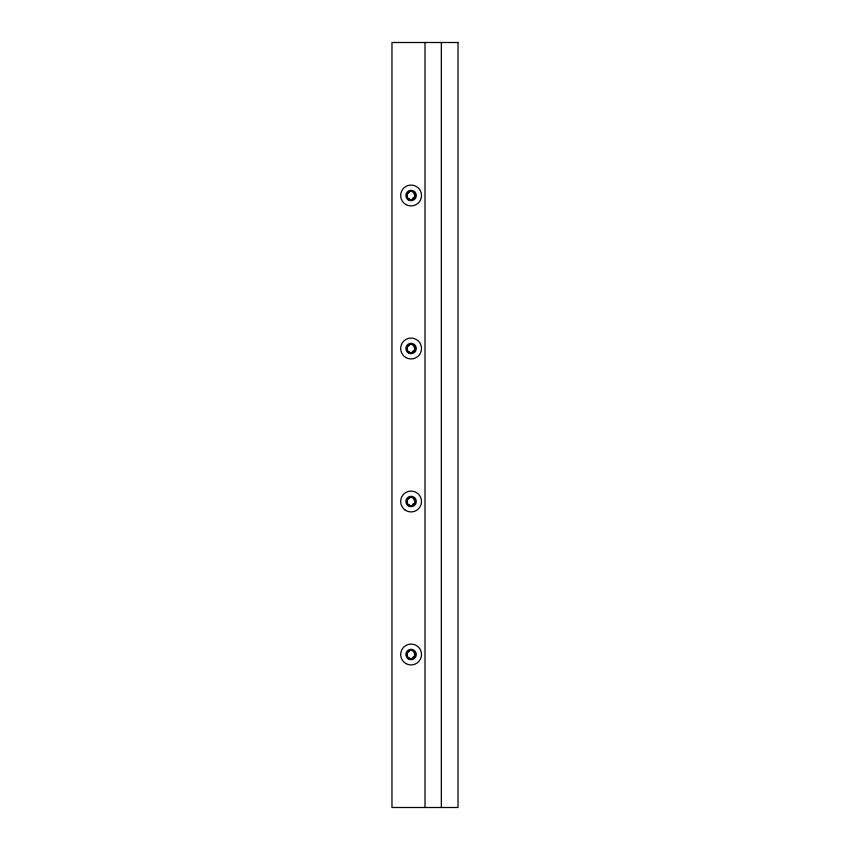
<?xml version="1.0" encoding="UTF-8"?>
<svg xmlns="http://www.w3.org/2000/svg" width="850" height="850" viewBox="0 0 850 850"><rect width="100%" height="100%" fill="white"/><g stroke="black" fill="none" stroke-linecap="round" stroke-linejoin="round"><path stroke-width="1.27" d="M441.341 42.5L441.341 807.5M425 42.5L425 807.5M415.013 655.084A4.027 2.901 -24.6 0 1 412.484 657.422M409.307 658.389A3.241 2.582 23 0 1 408.489 657.9M412.824 191.707A4.027 3.018 -89.4 0 1 414.418 194.969M415.013 196.084A4.027 2.901 -24.6 0 1 412.484 198.422M408.648 192.249A3.241 2.359 -24.6 0 1 409.402 191.813M409.307 199.389A3.241 2.582 23 0 1 408.489 198.9M407.766 193.492A4.261 3.559 -21 0 1 408.818 192.451M406.523 195.139A3.527 3.209 72.6 0 1 406.991 193.63M407.49 197.019A3.527 2.55 -89.9 0 1 407.214 195.766M408.404 199.006A4.261 4.059 -29.3 0 1 407.384 197.689M412.824 344.707A4.027 3.018 -89.4 0 1 414.418 347.969M415.013 349.084A4.027 2.901 -24.6 0 1 412.484 351.422M408.648 345.249A3.241 2.359 -24.6 0 1 409.402 344.813M407.766 346.492A4.261 3.559 -21 0 1 408.818 345.451M406.523 348.139A3.527 3.209 72.6 0 1 406.991 346.63M407.49 350.019A3.527 2.55 -89.9 0 1 407.214 348.766M408.404 352.006A4.261 4.059 -29.3 0 1 407.384 350.689M409.307 352.389A3.241 2.582 23 0 1 408.489 351.9M412.824 497.707A4.027 3.018 -89.4 0 1 414.418 500.969M415.013 502.084A4.027 2.901 -24.6 0 1 412.484 504.422M408.648 498.249A3.241 2.359 -24.6 0 1 409.402 497.813M407.766 499.492A4.261 3.559 -21 0 1 408.818 498.451M406.523 501.139A3.527 3.209 72.6 0 1 406.991 499.63M407.49 503.019A3.527 2.55 -89.9 0 1 407.214 501.766M408.404 505.006A4.261 4.059 -29.3 0 1 407.384 503.689M409.307 505.389A3.241 2.582 23 0 1 408.489 504.9M412.824 650.707A4.027 3.018 -89.4 0 1 414.418 653.969M408.648 651.249A3.241 2.359 -24.6 0 1 409.402 650.813M407.766 652.492A4.261 3.559 -21 0 1 408.818 651.451M406.523 654.139A3.527 3.209 72.6 0 1 406.991 652.63M407.49 656.019A3.527 2.55 -89.9 0 1 407.214 654.766M408.404 658.006A4.261 4.059 -29.3 0 1 407.384 656.689M458.033 42.5L391.967 42.5L391.967 807.5L458.033 807.5L458.033 42.5M409.009 658.112A4.176 4.176 0 0 0 415.267 654.5A4.176 4.176 0 0 0 409.009 650.888A4.176 4.176 0 0 0 409.009 658.112M409.009 199.113A4.176 4.176 0 0 0 415.267 195.5A4.176 4.176 0 0 0 409.009 191.887A4.176 4.176 0 0 0 409.009 199.113M409.009 352.112A4.176 4.176 0 0 0 415.267 348.5A4.176 4.176 0 0 0 409.009 344.888A4.176 4.176 0 0 0 409.009 352.112M409.009 505.112A4.176 4.176 0 0 0 415.267 501.5A4.176 4.176 0 0 0 409.009 497.888A4.176 4.176 0 0 0 409.009 505.112M405.875 204.531A10.434 10.434 0 0 0 421.526 195.5A10.434 10.434 0 0 0 405.875 186.469A10.434 10.434 0 0 0 405.875 204.531M408.17 199.824A5.217 5.217 0 0 0 416.298 195.872A5.217 5.217 0 0 0 408.808 190.804A5.217 5.217 0 0 0 408.17 199.824M405.875 357.531A10.434 10.434 0 0 0 421.526 348.5A10.434 10.434 0 0 0 405.875 339.469A10.434 10.434 0 0 0 405.875 357.531M408.478 353.016A5.217 5.217 0 0 0 416.309 348.5A5.217 5.217 0 0 0 408.478 343.984A5.217 5.217 0 0 0 408.478 353.016M405.248 510.138A10.434 10.434 0 0 0 421.494 502.244A10.434 10.434 0 0 0 406.534 492.118A10.434 10.434 0 0 0 405.248 510.138M408.17 505.824A5.217 5.217 0 0 0 416.298 501.872A5.217 5.217 0 0 0 408.808 496.804A5.217 5.217 0 0 0 408.17 505.824M405.875 663.531A10.434 10.434 0 0 0 421.526 654.5A10.434 10.434 0 0 0 405.875 645.469A10.434 10.434 0 0 0 405.875 663.531M408.17 658.824A5.217 5.217 0 0 0 416.298 654.872A5.217 5.217 0 0 0 408.808 649.804A5.217 5.217 0 0 0 408.17 658.824"/></g></svg>
